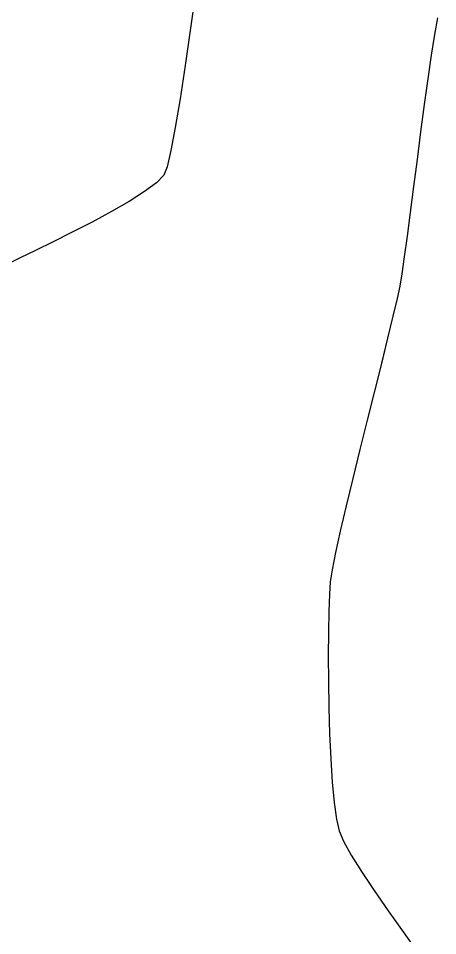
# Model space of a CAD drawing. Header units: metres. Extents: x 708868 to 711043, y 5411316 to 5413138.
# Drawn here: x 710102.9 to 710132.4, y 5412060 to 5412124.6 of the extents above; entities that cross this region are included whole.
import ezdxf

# ---------------------------------------------------------------- set-up
doc = ezdxf.new("R2010")
doc.units = ezdxf.units.M
for name, color, linetype in [('Rionegro 2010_Contours', 7, 'Continuous'), ('Rionegro 2014_Contours', 7, 'Continuous'), ('Rionegro 2018_Contours', 7, 'Continuous')]:
    doc.layers.add(name, color=color, linetype=linetype)

msp = doc.modelspace()

# ---------------------------------------------------------------- linework, layer by layer
at = {"layer": 'Rionegro 2010_Contours'}
for points in [[(710115.373, 5412126.795, 237), (710114.984, 5412123.959, 237), (710114.605, 5412121.327, 237), (710114.245, 5412118.966, 237), (710113.909, 5412116.945, 237), (710113.603, 5412115.332, 237), (710113.333, 5412114.195, 237), (710113.106, 5412113.602, 237), (710112.589, 5412113.062, 237), (710111.754, 5412112.436, 237), (710110.671, 5412111.749, 237), (710109.412, 5412111.026, 237), (710108.05, 5412110.294, 237), (710106.656, 5412109.578, 237), (710105.301, 5412108.903, 237), (710104.057, 5412108.295, 237), (710102.996, 5412107.779, 237), (710102.19, 5412107.382, 237)], [(710132.39, 5412124.68, 238), (710132.174, 5412123.502, 238), (710131.941, 5412122.049, 238), (710131.697, 5412120.384, 238), (710131.446, 5412118.565, 238), (710131.192, 5412116.654, 238), (710130.939, 5412114.711, 238), (710130.694, 5412112.798, 238), (710130.459, 5412110.973, 238), (710130.24, 5412109.299, 238), (710130.042, 5412107.836, 238), (710129.868, 5412106.643, 238), (710129.724, 5412105.783, 238), (710129.537, 5412104.902, 238), (710129.245, 5412103.654, 238), (710128.868, 5412102.106, 238), (710128.427, 5412100.325, 238), (710127.94, 5412098.379, 238), (710127.428, 5412096.334, 238), (710126.912, 5412094.259, 238), (710126.41, 5412092.221, 238), (710125.944, 5412090.287, 238), (710125.532, 5412088.524, 238), (710125.196, 5412086.999, 238), (710124.954, 5412085.781, 238), (710124.828, 5412084.936, 238), (710124.767, 5412084.06, 238), (710124.723, 5412082.857, 238), (710124.695, 5412081.391, 238), (710124.685, 5412079.73, 238), (710124.696, 5412077.941, 238), (710124.727, 5412076.089, 238), (710124.782, 5412074.241, 238), (710124.86, 5412072.463, 238), (710124.965, 5412070.822, 238), (710125.096, 5412069.385, 238), (710125.255, 5412068.218, 238), (710125.445, 5412067.388, 238), (710125.761, 5412066.661, 238), (710126.304, 5412065.692, 238), (710127.035, 5412064.524, 238), (710127.914, 5412063.203, 238), (710128.9, 5412061.771, 238), (710129.953, 5412060.273, 238), (710131.035, 5412058.752, 238)]]:
    msp.add_polyline3d(points, dxfattribs=at)
at = {"layer": 'Rionegro 2014_Contours'}
for points in [[(710115.373, 5412126.795, 237), (710114.984, 5412123.959, 237), (710114.605, 5412121.327, 237), (710114.245, 5412118.966, 237), (710113.909, 5412116.945, 237), (710113.603, 5412115.332, 237), (710113.333, 5412114.195, 237), (710113.106, 5412113.602, 237), (710112.589, 5412113.062, 237), (710111.754, 5412112.436, 237), (710110.671, 5412111.749, 237), (710109.412, 5412111.026, 237), (710108.05, 5412110.294, 237), (710106.656, 5412109.578, 237), (710105.301, 5412108.903, 237), (710104.057, 5412108.295, 237), (710102.996, 5412107.779, 237), (710102.19, 5412107.382, 237)], [(710132.39, 5412124.68, 238), (710132.174, 5412123.502, 238), (710131.941, 5412122.049, 238), (710131.697, 5412120.384, 238), (710131.446, 5412118.565, 238), (710131.192, 5412116.654, 238), (710130.939, 5412114.711, 238), (710130.694, 5412112.798, 238), (710130.459, 5412110.973, 238), (710130.24, 5412109.299, 238), (710130.042, 5412107.836, 238), (710129.868, 5412106.643, 238), (710129.724, 5412105.783, 238), (710129.537, 5412104.902, 238), (710129.245, 5412103.654, 238), (710128.868, 5412102.106, 238), (710128.433, 5412100.35, 238)], [(710124.687, 5412079.995, 238), (710124.685, 5412079.73, 238), (710124.696, 5412077.941, 238), (710124.727, 5412076.089, 238), (710124.782, 5412074.241, 238), (710124.86, 5412072.463, 238), (710124.965, 5412070.822, 238), (710125.096, 5412069.385, 238), (710125.255, 5412068.218, 238), (710125.445, 5412067.388, 238), (710125.761, 5412066.661, 238), (710126.304, 5412065.692, 238), (710127.035, 5412064.524, 238), (710127.914, 5412063.203, 238), (710128.9, 5412061.771, 238), (710129.953, 5412060.273, 238), (710131.035, 5412058.752, 238)]]:
    msp.add_polyline3d(points, dxfattribs=at)
at = {"layer": 'Rionegro 2018_Contours'}
msp.add_polyline3d([(710115.373, 5412126.795, 237), (710114.984, 5412123.959, 237), (710114.605, 5412121.327, 237), (710114.245, 5412118.966, 237), (710113.909, 5412116.945, 237), (710113.603, 5412115.332, 237), (710113.333, 5412114.195, 237), (710113.106, 5412113.602, 237), (710112.589, 5412113.062, 237), (710111.754, 5412112.436, 237), (710110.671, 5412111.749, 237), (710109.412, 5412111.026, 237), (710108.05, 5412110.294, 237), (710106.656, 5412109.578, 237), (710105.301, 5412108.903, 237), (710104.057, 5412108.295, 237), (710102.996, 5412107.779, 237), (710102.19, 5412107.382, 237)], dxfattribs=at)

doc.saveas('drawing.dxf')
